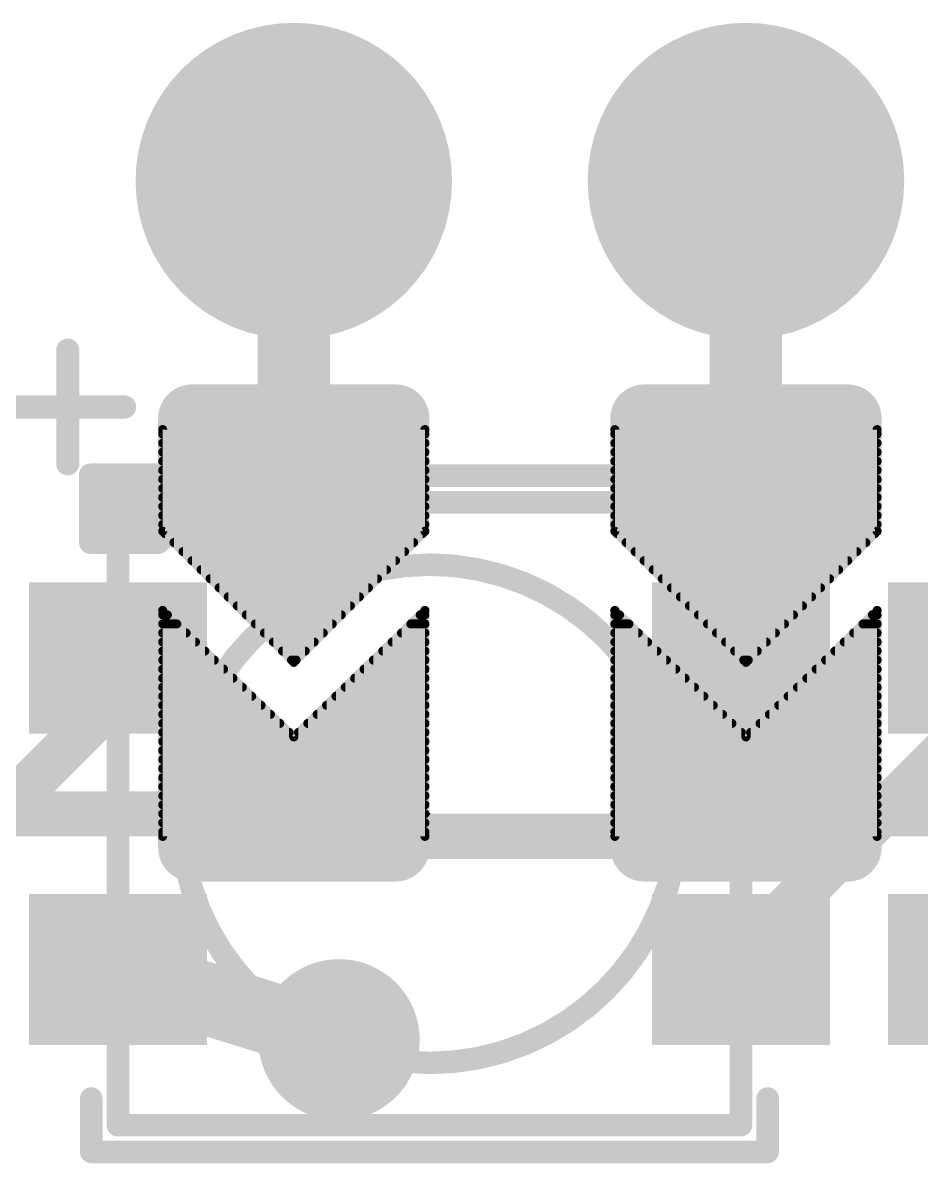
# Model space of a CAD drawing. Extents: x -9.8 to 63.1, y -5.4 to 29.5.
# Drawn here: x 25.15 to 30.19, y 16.07 to 22.48 of the extents above; entities that cross this region are included whole.
import ezdxf

# ---------------------------------------------------------------- set-up
doc = ezdxf.new("R2010")
doc.units = 0
for name, color, linetype in [('1', 12, 'CONTINUOUS'), ('16', 132, 'CONTINUOUS'), ('17', 110, 'CONTINUOUS'), ('18', 110, 'CONTINUOUS'), ('21', 40, 'CONTINUOUS'), ('23', 53, 'CONTINUOUS'), ('47', 253, 'CONTINUOUS'), ('51', 253, 'CONTINUOUS')]:
    doc.layers.add(name, color=color, linetype=linetype)

# ---------------------------------------------------------------- blocks, each defined once
blk = doc.blocks.new('RECT')
blk.add_solid([(-0.5, -0.5), (0.5, -0.5), (-0.5, 0.5), (0.5, 0.5)])
blk = doc.blocks.new('ROUNDP')
at = {"const_width": 0.5}
blk.add_lwpolyline([(0, -0.25, 1), (0, 0.25, 1), (0, -0.25)], format="xyb", dxfattribs=at)
blk = doc.blocks.new('RECT121920X243840R50')
at = {"const_width": 0.1905}
blk.add_lwpolyline([(0.2858, -0.5715), (0.2858, 0.5715, 0.4142), (0.1905, 0.6668), (-0.1905, 0.6668, 0.4142), (-0.2858, 0.5715), (-0.2858, -0.5715, 0.4142), (-0.1905, -0.6668), (0.1905, -0.6668, 0.4142)], format="xyb", close=True, dxfattribs=at)
blk.add_solid([(-0.2159, -0.5969), (0.2159, -0.5969), (-0.2159, 0.5969), (0.2159, 0.5969)])
blk = doc.blocks.new('ROUNDV')
at = {"const_width": 0.5}
blk.add_lwpolyline([(0, -0.25, 1), (0, 0.25, 1), (0, -0.25)], format="xyb", dxfattribs=at)

msp = doc.modelspace()

# ---------------------------------------------------------------- linework, layer by layer
at = {"layer": '1'}
for points, const_width in [([(25.682, 18.697), (25.682, 18.909)], 0.254), ([(24.356, 17.371), (25.682, 18.697)], 0.254), ([(29.182, 17.244), (30.508, 18.57)], 0.254), ([(29.182, 17.159), (29.182, 17.244)], 0.254), ([(25.682, 17.159), (25.696, 17.145)], 0.4064), ([(25.696, 17.145), (26.924, 16.764)], 0.4064)]:
    msp.add_lwpolyline(points, dxfattribs=dict(at, const_width=const_width))
for points, const_width in [([(25.7455, 18.909, 1), (25.6185, 18.909)], 0.127), ([(25.7269, 18.6521, 1), (25.6371, 18.7419)], 0.127), ([(25.6185, 18.697, 1), (25.7455, 18.697)], 0.127), ([(29.2455, 17.244, 1), (29.1185, 17.244)], 0.127), ([(25.7538, 17.2308, 1), (25.6102, 17.0872)], 0.2032), ([(25.7261, 17.242, 1), (25.6659, 17.048)], 0.2032), ([(25.6242, 17.0732, 1), (25.7678, 17.2168)], 0.2032), ([(29.1371, 17.2889, 1), (29.2269, 17.1991)], 0.127), ([(29.1185, 17.159, 1), (29.2455, 17.159)], 0.127), ([(26.8939, 16.667, 1), (26.9541, 16.861)], 0.2032)]:
    msp.add_lwpolyline(points, format="xyb", dxfattribs=dict(at, const_width=const_width))
at = {"layer": '16'}
for points, const_width in [([(26.67, 21.59), (26.67, 20.066)], 0.4064), ([(29.21, 21.59), (29.21, 20.066)], 0.4064), ([(25.9334, 20.193), (25.9334, 19.6215)], 0.0508), ([(27.4066, 20.193), (25.9334, 20.193)], 0.0508), ([(25.9334, 20.1676), (27.4066, 20.1676)], 0.0508), ([(27.4066, 19.6215), (27.4066, 20.193)], 0.0508), ([(28.4734, 20.193), (28.4734, 19.6215)], 0.0508), ([(29.9466, 20.193), (28.4734, 20.193)], 0.0508), ([(28.4734, 20.1676), (29.9466, 20.1676)], 0.0508), ([(29.9466, 19.6215), (29.9466, 20.193)], 0.0508), ([(25.9334, 20.1168), (27.4066, 20.1168)], 0.0508), ([(28.4734, 20.1168), (29.9466, 20.1168)], 0.0508), ([(25.9334, 20.066), (27.4066, 20.066)], 0.0508), ([(28.4734, 20.066), (29.9466, 20.066)], 0.0508), ([(25.9334, 20.0152), (27.4066, 20.0152)], 0.0508), ([(28.4734, 20.0152), (29.9466, 20.0152)], 0.0508), ([(25.9334, 19.9644), (27.4066, 19.9644)], 0.0508), ([(25.9334, 19.9136), (27.4066, 19.9136)], 0.0508), ([(28.4734, 19.9644), (29.9466, 19.9644)], 0.0508), ([(28.4734, 19.9136), (29.9466, 19.9136)], 0.0508), ([(25.9334, 19.8628), (27.4066, 19.8628)], 0.0508), ([(28.4734, 19.8628), (29.9466, 19.8628)], 0.0508), ([(25.9334, 19.812), (27.4066, 19.812)], 0.0508), ([(28.4734, 19.812), (29.9466, 19.812)], 0.0508), ([(25.9334, 19.7612), (27.4066, 19.7612)], 0.0508), ([(28.4734, 19.7612), (29.9466, 19.7612)], 0.0508), ([(25.9334, 19.7104), (27.4066, 19.7104)], 0.0508), ([(25.9334, 19.6596), (27.4066, 19.6596)], 0.0508), ([(28.4734, 19.7104), (29.9466, 19.7104)], 0.0508), ([(28.4734, 19.6596), (29.9466, 19.6596)], 0.0508), ([(25.9334, 19.6215), (26.67, 18.8849)], 0.0508), ([(25.9461, 19.6088), (27.3939, 19.6088)], 0.0508), ([(26.67, 18.8849), (27.4066, 19.6215)], 0.0508), ([(28.4734, 19.6215), (29.21, 18.8849)], 0.0508), ([(28.4861, 19.6088), (29.9339, 19.6088)], 0.0508), ([(29.21, 18.8849), (29.9466, 19.6215)], 0.0508), ([(25.9969, 19.558), (27.3431, 19.558)], 0.0508), ([(28.5369, 19.558), (29.8831, 19.558)], 0.0508), ([(26.0477, 19.5072), (27.2923, 19.5072)], 0.0508), ([(28.5877, 19.5072), (29.8323, 19.5072)], 0.0508), ([(26.0985, 19.4564), (27.2415, 19.4564)], 0.0508), ([(26.1493, 19.4056), (27.1907, 19.4056)], 0.0508), ([(28.6385, 19.4564), (29.7815, 19.4564)], 0.0508), ([(28.6893, 19.4056), (29.7307, 19.4056)], 0.0508), ([(26.2001, 19.3548), (27.1399, 19.3548)], 0.0508), ([(28.7401, 19.3548), (29.6799, 19.3548)], 0.0508), ([(26.2509, 19.304), (27.0891, 19.304)], 0.0508), ([(28.7909, 19.304), (29.6291, 19.304)], 0.0508), ([(26.3017, 19.2532), (27.0383, 19.2532)], 0.0508), ([(26.3525, 19.2024), (26.9875, 19.2024)], 0.0508), ([(28.8417, 19.2532), (29.5783, 19.2532)], 0.0508), ([(28.8925, 19.2024), (29.5275, 19.2024)], 0.0508), ([(25.9334, 19.177), (26.67, 18.4658)], 0.0508), ([(25.9334, 17.907), (25.9334, 19.177)], 0.0508), ([(25.9334, 19.1516), (25.9597, 19.1516)], 0.0508), ([(26.4033, 19.1516), (26.9367, 19.1516)], 0.0508), ([(26.67, 18.4658), (27.4066, 19.177)], 0.0508), ([(27.3803, 19.1516), (27.4066, 19.1516)], 0.0508), ([(27.4066, 19.177), (27.4066, 17.907)], 0.0508), ([(28.4734, 19.177), (29.21, 18.4658)], 0.0508), ([(28.4734, 17.907), (28.4734, 19.177)], 0.0508), ([(28.4734, 19.1516), (28.4997, 19.1516)], 0.0508), ([(28.9433, 19.1516), (29.4767, 19.1516)], 0.0508), ([(29.21, 18.4658), (29.9466, 19.177)], 0.0508), ([(29.9203, 19.1516), (29.9466, 19.1516)], 0.0508), ([(29.9466, 19.177), (29.9466, 17.907)], 0.0508), ([(25.9334, 19.1008), (26.0123, 19.1008)], 0.0508), ([(26.4541, 19.1008), (26.8859, 19.1008)], 0.0508), ([(27.3277, 19.1008), (27.4066, 19.1008)], 0.0508), ([(28.4734, 19.1008), (28.5523, 19.1008)], 0.0508), ([(28.9941, 19.1008), (29.4259, 19.1008)], 0.0508), ([(29.8677, 19.1008), (29.9466, 19.1008)], 0.0508), ([(25.9334, 19.05), (26.0649, 19.05)], 0.0508), ([(26.5049, 19.05), (26.8351, 19.05)], 0.0508), ([(27.2751, 19.05), (27.4066, 19.05)], 0.0508), ([(28.4734, 19.05), (28.6049, 19.05)], 0.0508), ([(29.0449, 19.05), (29.3751, 19.05)], 0.0508), ([(29.8151, 19.05), (29.9466, 19.05)], 0.0508), ([(25.9334, 18.9992), (26.1176, 18.9992)], 0.0508), ([(25.9334, 18.9484), (26.1702, 18.9484)], 0.0508), ([(26.5557, 18.9992), (26.7843, 18.9992)], 0.0508), ([(26.6065, 18.9484), (26.7335, 18.9484)], 0.0508), ([(27.1698, 18.9484), (27.4066, 18.9484)], 0.0508), ([(27.2225, 18.9992), (27.4066, 18.9992)], 0.0508), ([(28.4734, 18.9992), (28.6576, 18.9992)], 0.0508), ([(28.4734, 18.9484), (28.7102, 18.9484)], 0.0508), ([(29.0957, 18.9992), (29.3243, 18.9992)], 0.0508), ([(29.1465, 18.9484), (29.2735, 18.9484)], 0.0508), ([(29.7098, 18.9484), (29.9466, 18.9484)], 0.0508), ([(29.7625, 18.9992), (29.9466, 18.9992)], 0.0508), ([(25.9334, 18.8976), (26.2228, 18.8976)], 0.0508), ([(26.6573, 18.8976), (26.6827, 18.8976)], 0.0508), ([(27.1172, 18.8976), (27.4066, 18.8976)], 0.0508), ([(28.4734, 18.8976), (28.7628, 18.8976)], 0.0508), ([(29.1973, 18.8976), (29.2227, 18.8976)], 0.0508), ([(29.6572, 18.8976), (29.9466, 18.8976)], 0.0508), ([(25.9334, 18.8468), (26.2754, 18.8468)], 0.0508), ([(27.0646, 18.8468), (27.4066, 18.8468)], 0.0508), ([(28.4734, 18.8468), (28.8154, 18.8468)], 0.0508), ([(29.6046, 18.8468), (29.9466, 18.8468)], 0.0508), ([(25.9334, 18.796), (26.328, 18.796)], 0.0508), ([(27.012, 18.796), (27.4066, 18.796)], 0.0508), ([(28.4734, 18.796), (28.868, 18.796)], 0.0508), ([(29.552, 18.796), (29.9466, 18.796)], 0.0508), ([(25.9334, 18.7452), (26.3806, 18.7452)], 0.0508), ([(25.9334, 18.6944), (26.4332, 18.6944)], 0.0508), ([(26.9068, 18.6944), (27.4066, 18.6944)], 0.0508), ([(26.9594, 18.7452), (27.4066, 18.7452)], 0.0508), ([(28.4734, 18.7452), (28.9206, 18.7452)], 0.0508), ([(28.4734, 18.6944), (28.9732, 18.6944)], 0.0508), ([(29.4468, 18.6944), (29.9466, 18.6944)], 0.0508), ([(29.4994, 18.7452), (29.9466, 18.7452)], 0.0508), ([(25.9334, 18.6436), (26.4859, 18.6436)], 0.0508), ([(26.8542, 18.6436), (27.4066, 18.6436)], 0.0508), ([(28.4734, 18.6436), (29.0259, 18.6436)], 0.0508), ([(29.3941, 18.6436), (29.9466, 18.6436)], 0.0508), ([(25.9334, 18.5928), (26.5385, 18.5928)], 0.0508), ([(26.8015, 18.5928), (27.4066, 18.5928)], 0.0508), ([(28.4734, 18.5928), (29.0785, 18.5928)], 0.0508), ([(29.3415, 18.5928), (29.9466, 18.5928)], 0.0508), ([(25.9334, 18.542), (26.5911, 18.542)], 0.0508), ([(26.7489, 18.542), (27.4066, 18.542)], 0.0508), ([(28.4734, 18.542), (29.1311, 18.542)], 0.0508), ([(29.2889, 18.542), (29.9466, 18.542)], 0.0508), ([(25.9334, 18.4912), (26.6437, 18.4912)], 0.0508), ([(25.9334, 18.4404), (27.4066, 18.4404)], 0.0508), ([(26.6963, 18.4912), (27.4066, 18.4912)], 0.0508), ([(28.4734, 18.4912), (29.1837, 18.4912)], 0.0508), ([(28.4734, 18.4404), (29.9466, 18.4404)], 0.0508), ([(29.2363, 18.4912), (29.9466, 18.4912)], 0.0508), ([(25.9334, 18.3896), (27.4066, 18.3896)], 0.0508), ([(28.4734, 18.3896), (29.9466, 18.3896)], 0.0508), ([(25.9334, 18.3388), (27.4066, 18.3388)], 0.0508), ([(28.4734, 18.3388), (29.9466, 18.3388)], 0.0508), ([(25.9334, 18.288), (27.4066, 18.288)], 0.0508), ([(28.4734, 18.288), (29.9466, 18.288)], 0.0508), ([(25.9334, 18.2372), (27.4066, 18.2372)], 0.0508), ([(25.9334, 18.1864), (27.4066, 18.1864)], 0.0508), ([(28.4734, 18.2372), (29.9466, 18.2372)], 0.0508), ([(28.4734, 18.1864), (29.9466, 18.1864)], 0.0508), ([(26.67, 18.034), (24.13, 18.034)], 0.254), ([(25.9334, 18.1356), (27.4066, 18.1356)], 0.0508), ([(26.162, 17.907), (26.289, 18.034)], 0.254), ([(26.289, 18.034), (26.67, 18.034)], 0.254), ([(28.4734, 18.1356), (29.9466, 18.1356)], 0.0508), ([(29.21, 18.034), (29.083, 17.907)], 0.254), ([(31.75, 18.034), (29.21, 18.034)], 0.254), ([(25.9334, 18.0848), (27.4066, 18.0848)], 0.0508), ([(28.4734, 18.0848), (29.9466, 18.0848)], 0.0508), ([(25.9334, 18.034), (27.4066, 18.034)], 0.0508), ([(25.9334, 17.9832), (27.4066, 17.9832)], 0.0508), ([(29.083, 17.907), (26.162, 17.907)], 0.254), ([(28.4734, 18.034), (29.9466, 18.034)], 0.0508), ([(28.4734, 17.9832), (29.9466, 17.9832)], 0.0508), ([(25.9334, 17.9324), (27.4066, 17.9324)], 0.0508), ([(28.4734, 17.9324), (29.9466, 17.9324)], 0.0508), ([(27.4066, 17.907), (25.9334, 17.907)], 0.0508), ([(29.9466, 17.907), (28.4734, 17.907)], 0.0508), ([(26.924, 16.764), (26.797, 16.891)], 0.4064), ([(26.797, 16.891), (26.924, 16.891)], 0.4064)]:
    msp.add_lwpolyline(points, dxfattribs=dict(at, const_width=const_width))
for points, const_width in [([(26.7716, 21.59, 1), (26.5684, 21.59)], 0.2032), ([(29.3116, 21.59, 1), (29.1084, 21.59)], 0.2032), ([(25.9461, 20.193, 1), (25.9207, 20.193)], 0.0254), ([(25.9334, 20.2057, 1), (25.9334, 20.1803)], 0.0254), ([(25.9334, 20.1803, 1), (25.9334, 20.1549)], 0.0254), ([(27.4193, 20.193, 1), (27.3939, 20.193)], 0.0254), ([(27.4066, 20.1803, 1), (27.4066, 20.2057)], 0.0254), ([(27.4066, 20.1549, 1), (27.4066, 20.1803)], 0.0254), ([(28.4861, 20.193, 1), (28.4607, 20.193)], 0.0254), ([(28.4734, 20.2057, 1), (28.4734, 20.1803)], 0.0254), ([(28.4734, 20.1803, 1), (28.4734, 20.1549)], 0.0254), ([(29.9593, 20.193, 1), (29.9339, 20.193)], 0.0254), ([(29.9466, 20.1803, 1), (29.9466, 20.2057)], 0.0254), ([(29.9466, 20.1549, 1), (29.9466, 20.1803)], 0.0254), ([(25.9334, 20.1295, 1), (25.9334, 20.1041)], 0.0254), ([(26.5684, 20.066, 1), (26.7716, 20.066)], 0.2032), ([(27.4066, 20.1041, 1), (27.4066, 20.1295)], 0.0254), ([(28.4734, 20.1295, 1), (28.4734, 20.1041)], 0.0254), ([(29.1084, 20.066, 1), (29.3116, 20.066)], 0.2032), ([(29.9466, 20.1041, 1), (29.9466, 20.1295)], 0.0254), ([(25.9334, 20.0787, 1), (25.9334, 20.0533)], 0.0254), ([(27.4066, 20.0533, 1), (27.4066, 20.0787)], 0.0254), ([(28.4734, 20.0787, 1), (28.4734, 20.0533)], 0.0254), ([(29.9466, 20.0533, 1), (29.9466, 20.0787)], 0.0254), ([(25.9334, 20.0279, 1), (25.9334, 20.0025)], 0.0254), ([(27.4066, 20.0025, 1), (27.4066, 20.0279)], 0.0254), ([(28.4734, 20.0279, 1), (28.4734, 20.0025)], 0.0254), ([(29.9466, 20.0025, 1), (29.9466, 20.0279)], 0.0254), ([(25.9334, 19.9771, 1), (25.9334, 19.9517)], 0.0254), ([(25.9334, 19.9263, 1), (25.9334, 19.9009)], 0.0254), ([(27.4066, 19.9517, 1), (27.4066, 19.9771)], 0.0254), ([(27.4066, 19.9009, 1), (27.4066, 19.9263)], 0.0254), ([(28.4734, 19.9771, 1), (28.4734, 19.9517)], 0.0254), ([(28.4734, 19.9263, 1), (28.4734, 19.9009)], 0.0254), ([(29.9466, 19.9517, 1), (29.9466, 19.9771)], 0.0254), ([(29.9466, 19.9009, 1), (29.9466, 19.9263)], 0.0254), ([(25.9334, 19.8755, 1), (25.9334, 19.8501)], 0.0254), ([(27.4066, 19.8501, 1), (27.4066, 19.8755)], 0.0254), ([(28.4734, 19.8755, 1), (28.4734, 19.8501)], 0.0254), ([(29.9466, 19.8501, 1), (29.9466, 19.8755)], 0.0254), ([(25.9334, 19.8247, 1), (25.9334, 19.7993)], 0.0254), ([(27.4066, 19.7993, 1), (27.4066, 19.8247)], 0.0254), ([(28.4734, 19.8247, 1), (28.4734, 19.7993)], 0.0254), ([(29.9466, 19.7993, 1), (29.9466, 19.8247)], 0.0254), ([(25.9334, 19.7739, 1), (25.9334, 19.7485)], 0.0254), ([(27.4066, 19.7485, 1), (27.4066, 19.7739)], 0.0254), ([(28.4734, 19.7739, 1), (28.4734, 19.7485)], 0.0254), ([(29.9466, 19.7485, 1), (29.9466, 19.7739)], 0.0254), ([(25.9334, 19.7231, 1), (25.9334, 19.6977)], 0.0254), ([(25.9334, 19.6723, 1), (25.9334, 19.6469)], 0.0254), ([(27.4066, 19.6977, 1), (27.4066, 19.7231)], 0.0254), ([(27.4066, 19.6469, 1), (27.4066, 19.6723)], 0.0254), ([(28.4734, 19.7231, 1), (28.4734, 19.6977)], 0.0254), ([(28.4734, 19.6723, 1), (28.4734, 19.6469)], 0.0254), ([(29.9466, 19.6977, 1), (29.9466, 19.7231)], 0.0254), ([(29.9466, 19.6469, 1), (29.9466, 19.6723)], 0.0254), ([(25.9424, 19.6305, 1), (25.9244, 19.6125)], 0.0254), ([(25.9207, 19.6215, 1), (25.9461, 19.6215)], 0.0254), ([(25.9461, 19.6215, 1), (25.9461, 19.5961)], 0.0254), ([(27.3939, 19.6215, 1), (27.4193, 19.6215)], 0.0254), ([(27.3939, 19.5961, 1), (27.3939, 19.6215)], 0.0254), ([(27.4156, 19.6125, 1), (27.3976, 19.6305)], 0.0254), ([(28.4824, 19.6305, 1), (28.4644, 19.6125)], 0.0254), ([(28.4607, 19.6215, 1), (28.4861, 19.6215)], 0.0254), ([(28.4861, 19.6215, 1), (28.4861, 19.5961)], 0.0254), ([(29.9339, 19.6215, 1), (29.9593, 19.6215)], 0.0254), ([(29.9339, 19.5961, 1), (29.9339, 19.6215)], 0.0254), ([(29.9556, 19.6125, 1), (29.9376, 19.6305)], 0.0254), ([(25.9969, 19.5707, 1), (25.9969, 19.5453)], 0.0254), ([(27.3431, 19.5453, 1), (27.3431, 19.5707)], 0.0254), ([(28.5369, 19.5707, 1), (28.5369, 19.5453)], 0.0254), ([(29.8831, 19.5453, 1), (29.8831, 19.5707)], 0.0254), ([(26.0477, 19.5199, 1), (26.0477, 19.4945)], 0.0254), ([(27.2923, 19.4945, 1), (27.2923, 19.5199)], 0.0254), ([(28.5877, 19.5199, 1), (28.5877, 19.4945)], 0.0254), ([(29.8323, 19.4945, 1), (29.8323, 19.5199)], 0.0254), ([(26.0985, 19.4691, 1), (26.0985, 19.4437)], 0.0254), ([(26.1493, 19.4183, 1), (26.1493, 19.3929)], 0.0254), ([(27.1907, 19.3929, 1), (27.1907, 19.4183)], 0.0254), ([(27.2415, 19.4437, 1), (27.2415, 19.4691)], 0.0254), ([(28.6385, 19.4691, 1), (28.6385, 19.4437)], 0.0254), ([(28.6893, 19.4183, 1), (28.6893, 19.3929)], 0.0254), ([(29.7307, 19.3929, 1), (29.7307, 19.4183)], 0.0254), ([(29.7815, 19.4437, 1), (29.7815, 19.4691)], 0.0254), ([(26.2001, 19.3675, 1), (26.2001, 19.3421)], 0.0254), ([(27.1399, 19.3421, 1), (27.1399, 19.3675)], 0.0254), ([(28.7401, 19.3675, 1), (28.7401, 19.3421)], 0.0254), ([(29.6799, 19.3421, 1), (29.6799, 19.3675)], 0.0254), ([(26.2509, 19.3167, 1), (26.2509, 19.2913)], 0.0254), ([(27.0891, 19.2913, 1), (27.0891, 19.3167)], 0.0254), ([(28.7909, 19.3167, 1), (28.7909, 19.2913)], 0.0254), ([(29.6291, 19.2913, 1), (29.6291, 19.3167)], 0.0254), ([(26.3017, 19.2659, 1), (26.3017, 19.2405)], 0.0254), ([(26.3525, 19.2151, 1), (26.3525, 19.1897)], 0.0254), ([(26.9875, 19.1897, 1), (26.9875, 19.2151)], 0.0254), ([(27.0383, 19.2405, 1), (27.0383, 19.2659)], 0.0254), ([(28.8417, 19.2659, 1), (28.8417, 19.2405)], 0.0254), ([(28.8925, 19.2151, 1), (28.8925, 19.1897)], 0.0254), ([(29.5275, 19.1897, 1), (29.5275, 19.2151)], 0.0254), ([(29.5783, 19.2405, 1), (29.5783, 19.2659)], 0.0254), ([(25.9422, 19.1861, 1), (25.9246, 19.1679)], 0.0254), ([(25.9461, 19.177, 1), (25.9207, 19.177)], 0.0254), ([(25.9334, 19.1643, 1), (25.9334, 19.1389)], 0.0254), ([(25.9597, 19.1389, 1), (25.9597, 19.1643)], 0.0254), ([(26.4033, 19.1643, 1), (26.4033, 19.1389)], 0.0254), ([(26.9367, 19.1389, 1), (26.9367, 19.1643)], 0.0254), ([(27.3803, 19.1643, 1), (27.3803, 19.1389)], 0.0254), ([(27.4193, 19.177, 1), (27.3939, 19.177)], 0.0254), ([(27.4154, 19.1679, 1), (27.3978, 19.1861)], 0.0254), ([(27.4066, 19.1389, 1), (27.4066, 19.1643)], 0.0254), ([(28.4822, 19.1861, 1), (28.4646, 19.1679)], 0.0254), ([(28.4861, 19.177, 1), (28.4607, 19.177)], 0.0254), ([(28.4734, 19.1643, 1), (28.4734, 19.1389)], 0.0254), ([(28.4997, 19.1389, 1), (28.4997, 19.1643)], 0.0254), ([(28.9433, 19.1643, 1), (28.9433, 19.1389)], 0.0254), ([(29.4767, 19.1389, 1), (29.4767, 19.1643)], 0.0254), ([(29.9203, 19.1643, 1), (29.9203, 19.1389)], 0.0254), ([(29.9593, 19.177, 1), (29.9339, 19.177)], 0.0254), ([(29.9554, 19.1679, 1), (29.9378, 19.1861)], 0.0254), ([(29.9466, 19.1389, 1), (29.9466, 19.1643)], 0.0254), ([(25.9334, 19.1135, 1), (25.9334, 19.0881)], 0.0254), ([(26.0123, 19.0881, 1), (26.0123, 19.1135)], 0.0254), ([(26.4541, 19.1135, 1), (26.4541, 19.0881)], 0.0254), ([(26.8859, 19.0881, 1), (26.8859, 19.1135)], 0.0254), ([(27.3277, 19.1135, 1), (27.3277, 19.0881)], 0.0254), ([(27.4066, 19.0881, 1), (27.4066, 19.1135)], 0.0254), ([(28.4734, 19.1135, 1), (28.4734, 19.0881)], 0.0254), ([(28.5523, 19.0881, 1), (28.5523, 19.1135)], 0.0254), ([(28.9941, 19.1135, 1), (28.9941, 19.0881)], 0.0254), ([(29.4259, 19.0881, 1), (29.4259, 19.1135)], 0.0254), ([(29.8677, 19.1135, 1), (29.8677, 19.0881)], 0.0254), ([(29.9466, 19.0881, 1), (29.9466, 19.1135)], 0.0254), ([(25.9334, 19.0627, 1), (25.9334, 19.0373)], 0.0254), ([(26.0649, 19.0373, 1), (26.0649, 19.0627)], 0.0254), ([(26.5049, 19.0627, 1), (26.5049, 19.0373)], 0.0254), ([(26.8351, 19.0373, 1), (26.8351, 19.0627)], 0.0254), ([(27.2751, 19.0627, 1), (27.2751, 19.0373)], 0.0254), ([(27.4066, 19.0373, 1), (27.4066, 19.0627)], 0.0254), ([(28.4734, 19.0627, 1), (28.4734, 19.0373)], 0.0254), ([(28.6049, 19.0373, 1), (28.6049, 19.0627)], 0.0254), ([(29.0449, 19.0627, 1), (29.0449, 19.0373)], 0.0254), ([(29.3751, 19.0373, 1), (29.3751, 19.0627)], 0.0254), ([(29.8151, 19.0627, 1), (29.8151, 19.0373)], 0.0254), ([(29.9466, 19.0373, 1), (29.9466, 19.0627)], 0.0254), ([(25.9334, 19.0119, 1), (25.9334, 18.9865)], 0.0254), ([(25.9334, 18.9611, 1), (25.9334, 18.9357)], 0.0254), ([(26.1176, 18.9865, 1), (26.1176, 19.0119)], 0.0254), ([(26.1702, 18.9357, 1), (26.1702, 18.9611)], 0.0254), ([(26.5557, 19.0119, 1), (26.5557, 18.9865)], 0.0254), ([(26.6065, 18.9611, 1), (26.6065, 18.9357)], 0.0254), ([(26.7335, 18.9357, 1), (26.7335, 18.9611)], 0.0254), ([(26.7843, 18.9865, 1), (26.7843, 19.0119)], 0.0254), ([(27.1698, 18.9611, 1), (27.1698, 18.9357)], 0.0254), ([(27.2225, 19.0119, 1), (27.2225, 18.9865)], 0.0254), ([(27.4066, 18.9865, 1), (27.4066, 19.0119)], 0.0254), ([(27.4066, 18.9357, 1), (27.4066, 18.9611)], 0.0254), ([(28.4734, 19.0119, 1), (28.4734, 18.9865)], 0.0254), ([(28.4734, 18.9611, 1), (28.4734, 18.9357)], 0.0254), ([(28.6576, 18.9865, 1), (28.6576, 19.0119)], 0.0254), ([(28.7102, 18.9357, 1), (28.7102, 18.9611)], 0.0254), ([(29.0957, 19.0119, 1), (29.0957, 18.9865)], 0.0254), ([(29.1465, 18.9611, 1), (29.1465, 18.9357)], 0.0254), ([(29.2735, 18.9357, 1), (29.2735, 18.9611)], 0.0254), ([(29.3243, 18.9865, 1), (29.3243, 19.0119)], 0.0254), ([(29.7098, 18.9611, 1), (29.7098, 18.9357)], 0.0254), ([(29.7625, 19.0119, 1), (29.7625, 18.9865)], 0.0254), ([(29.9466, 18.9865, 1), (29.9466, 19.0119)], 0.0254), ([(29.9466, 18.9357, 1), (29.9466, 18.9611)], 0.0254), ([(25.9334, 18.9103, 1), (25.9334, 18.8849)], 0.0254), ([(26.2228, 18.8849, 1), (26.2228, 18.9103)], 0.0254), ([(26.6573, 18.9103, 1), (26.6573, 18.8849)], 0.0254), ([(26.661, 18.8939, 1), (26.679, 18.8759)], 0.0254), ([(26.661, 18.8759, 1), (26.679, 18.8939)], 0.0254), ([(26.6827, 18.8849, 1), (26.6827, 18.9103)], 0.0254), ([(27.1172, 18.9103, 1), (27.1172, 18.8849)], 0.0254), ([(27.4066, 18.8849, 1), (27.4066, 18.9103)], 0.0254), ([(28.4734, 18.9103, 1), (28.4734, 18.8849)], 0.0254), ([(28.7628, 18.8849, 1), (28.7628, 18.9103)], 0.0254), ([(29.1973, 18.9103, 1), (29.1973, 18.8849)], 0.0254), ([(29.201, 18.8939, 1), (29.219, 18.8759)], 0.0254), ([(29.201, 18.8759, 1), (29.219, 18.8939)], 0.0254), ([(29.2227, 18.8849, 1), (29.2227, 18.9103)], 0.0254), ([(29.6572, 18.9103, 1), (29.6572, 18.8849)], 0.0254), ([(29.9466, 18.8849, 1), (29.9466, 18.9103)], 0.0254), ([(25.9334, 18.8595, 1), (25.9334, 18.8341)], 0.0254), ([(26.2754, 18.8341, 1), (26.2754, 18.8595)], 0.0254), ([(27.0646, 18.8595, 1), (27.0646, 18.8341)], 0.0254), ([(27.4066, 18.8341, 1), (27.4066, 18.8595)], 0.0254), ([(28.4734, 18.8595, 1), (28.4734, 18.8341)], 0.0254), ([(28.8154, 18.8341, 1), (28.8154, 18.8595)], 0.0254), ([(29.6046, 18.8595, 1), (29.6046, 18.8341)], 0.0254), ([(29.9466, 18.8341, 1), (29.9466, 18.8595)], 0.0254), ([(25.9334, 18.8087, 1), (25.9334, 18.7833)], 0.0254), ([(26.328, 18.7833, 1), (26.328, 18.8087)], 0.0254), ([(27.012, 18.8087, 1), (27.012, 18.7833)], 0.0254), ([(27.4066, 18.7833, 1), (27.4066, 18.8087)], 0.0254), ([(28.4734, 18.8087, 1), (28.4734, 18.7833)], 0.0254), ([(28.868, 18.7833, 1), (28.868, 18.8087)], 0.0254), ([(29.552, 18.8087, 1), (29.552, 18.7833)], 0.0254), ([(29.9466, 18.7833, 1), (29.9466, 18.8087)], 0.0254), ([(25.9334, 18.7579, 1), (25.9334, 18.7325)], 0.0254), ([(25.9334, 18.7071, 1), (25.9334, 18.6817)], 0.0254), ([(26.3806, 18.7325, 1), (26.3806, 18.7579)], 0.0254), ([(26.4332, 18.6817, 1), (26.4332, 18.7071)], 0.0254), ([(26.9068, 18.7071, 1), (26.9068, 18.6817)], 0.0254), ([(26.9594, 18.7579, 1), (26.9594, 18.7325)], 0.0254), ([(27.4066, 18.7325, 1), (27.4066, 18.7579)], 0.0254), ([(27.4066, 18.6817, 1), (27.4066, 18.7071)], 0.0254), ([(28.4734, 18.7579, 1), (28.4734, 18.7325)], 0.0254), ([(28.4734, 18.7071, 1), (28.4734, 18.6817)], 0.0254), ([(28.9206, 18.7325, 1), (28.9206, 18.7579)], 0.0254), ([(28.9732, 18.6817, 1), (28.9732, 18.7071)], 0.0254), ([(29.4468, 18.7071, 1), (29.4468, 18.6817)], 0.0254), ([(29.4994, 18.7579, 1), (29.4994, 18.7325)], 0.0254), ([(29.9466, 18.7325, 1), (29.9466, 18.7579)], 0.0254), ([(29.9466, 18.6817, 1), (29.9466, 18.7071)], 0.0254), ([(25.9334, 18.6563, 1), (25.9334, 18.6309)], 0.0254), ([(26.4859, 18.6309, 1), (26.4859, 18.6563)], 0.0254), ([(26.8542, 18.6563, 1), (26.8542, 18.6309)], 0.0254), ([(27.4066, 18.6309, 1), (27.4066, 18.6563)], 0.0254), ([(28.4734, 18.6563, 1), (28.4734, 18.6309)], 0.0254), ([(29.0259, 18.6309, 1), (29.0259, 18.6563)], 0.0254), ([(29.3941, 18.6563, 1), (29.3941, 18.6309)], 0.0254), ([(29.9466, 18.6309, 1), (29.9466, 18.6563)], 0.0254), ([(25.9334, 18.6055, 1), (25.9334, 18.5801)], 0.0254), ([(26.5385, 18.5801, 1), (26.5385, 18.6055)], 0.0254), ([(26.8015, 18.6055, 1), (26.8015, 18.5801)], 0.0254), ([(27.4066, 18.5801, 1), (27.4066, 18.6055)], 0.0254), ([(28.4734, 18.6055, 1), (28.4734, 18.5801)], 0.0254), ([(29.0785, 18.5801, 1), (29.0785, 18.6055)], 0.0254), ([(29.3415, 18.6055, 1), (29.3415, 18.5801)], 0.0254), ([(29.9466, 18.5801, 1), (29.9466, 18.6055)], 0.0254), ([(25.9334, 18.5547, 1), (25.9334, 18.5293)], 0.0254), ([(26.5911, 18.5293, 1), (26.5911, 18.5547)], 0.0254), ([(26.7489, 18.5547, 1), (26.7489, 18.5293)], 0.0254), ([(27.4066, 18.5293, 1), (27.4066, 18.5547)], 0.0254), ([(28.4734, 18.5547, 1), (28.4734, 18.5293)], 0.0254), ([(29.1311, 18.5293, 1), (29.1311, 18.5547)], 0.0254), ([(29.2889, 18.5547, 1), (29.2889, 18.5293)], 0.0254), ([(29.9466, 18.5293, 1), (29.9466, 18.5547)], 0.0254), ([(25.9334, 18.5039, 1), (25.9334, 18.4785)], 0.0254), ([(25.9334, 18.4531, 1), (25.9334, 18.4277)], 0.0254), ([(26.6437, 18.4785, 1), (26.6437, 18.5039)], 0.0254), ([(26.6612, 18.4749, 1), (26.6788, 18.4567)], 0.0254), ([(26.6612, 18.4567, 1), (26.6788, 18.4749)], 0.0254), ([(26.6963, 18.5039, 1), (26.6963, 18.4785)], 0.0254), ([(27.4066, 18.4785, 1), (27.4066, 18.5039)], 0.0254), ([(27.4066, 18.4277, 1), (27.4066, 18.4531)], 0.0254), ([(28.4734, 18.5039, 1), (28.4734, 18.4785)], 0.0254), ([(28.4734, 18.4531, 1), (28.4734, 18.4277)], 0.0254), ([(29.1837, 18.4785, 1), (29.1837, 18.5039)], 0.0254), ([(29.2012, 18.4749, 1), (29.2188, 18.4567)], 0.0254), ([(29.2012, 18.4567, 1), (29.2188, 18.4749)], 0.0254), ([(29.2363, 18.5039, 1), (29.2363, 18.4785)], 0.0254), ([(29.9466, 18.4785, 1), (29.9466, 18.5039)], 0.0254), ([(29.9466, 18.4277, 1), (29.9466, 18.4531)], 0.0254), ([(25.9334, 18.4023, 1), (25.9334, 18.3769)], 0.0254), ([(27.4066, 18.3769, 1), (27.4066, 18.4023)], 0.0254), ([(28.4734, 18.4023, 1), (28.4734, 18.3769)], 0.0254), ([(29.9466, 18.3769, 1), (29.9466, 18.4023)], 0.0254), ([(25.9334, 18.3515, 1), (25.9334, 18.3261)], 0.0254), ([(27.4066, 18.3261, 1), (27.4066, 18.3515)], 0.0254), ([(28.4734, 18.3515, 1), (28.4734, 18.3261)], 0.0254), ([(29.9466, 18.3261, 1), (29.9466, 18.3515)], 0.0254), ([(25.9334, 18.3007, 1), (25.9334, 18.2753)], 0.0254), ([(27.4066, 18.2753, 1), (27.4066, 18.3007)], 0.0254), ([(28.4734, 18.3007, 1), (28.4734, 18.2753)], 0.0254), ([(29.9466, 18.2753, 1), (29.9466, 18.3007)], 0.0254), ([(25.9334, 18.2499, 1), (25.9334, 18.2245)], 0.0254), ([(25.9334, 18.1991, 1), (25.9334, 18.1737)], 0.0254), ([(27.4066, 18.2245, 1), (27.4066, 18.2499)], 0.0254), ([(27.4066, 18.1737, 1), (27.4066, 18.1991)], 0.0254), ([(28.4734, 18.2499, 1), (28.4734, 18.2245)], 0.0254), ([(28.4734, 18.1991, 1), (28.4734, 18.1737)], 0.0254), ([(29.9466, 18.2245, 1), (29.9466, 18.2499)], 0.0254), ([(29.9466, 18.1737, 1), (29.9466, 18.1991)], 0.0254), ([(25.9334, 18.1483, 1), (25.9334, 18.1229)], 0.0254), ([(26.289, 18.0975, 1), (26.289, 17.9705)], 0.127), ([(26.3339, 17.9891, 1), (26.2441, 18.0789)], 0.127), ([(26.67, 17.9705, 1), (26.67, 18.0975)], 0.127), ([(26.67, 17.9705, 1), (26.67, 18.0975)], 0.127), ([(27.4066, 18.1229, 1), (27.4066, 18.1483)], 0.0254), ([(28.4734, 18.1483, 1), (28.4734, 18.1229)], 0.0254), ([(29.21, 18.0975, 1), (29.21, 17.9705)], 0.127), ([(29.2549, 17.9891, 1), (29.1651, 18.0789)], 0.127), ([(29.9466, 18.1229, 1), (29.9466, 18.1483)], 0.0254), ([(25.9334, 18.0975, 1), (25.9334, 18.0721)], 0.0254), ([(27.4066, 18.0721, 1), (27.4066, 18.0975)], 0.0254), ([(28.4734, 18.0975, 1), (28.4734, 18.0721)], 0.0254), ([(29.9466, 18.0721, 1), (29.9466, 18.0975)], 0.0254), ([(25.9334, 18.0467, 1), (25.9334, 18.0213)], 0.0254), ([(25.9334, 17.9959, 1), (25.9334, 17.9705)], 0.0254), ([(26.162, 17.9705, 1), (26.162, 17.8435)], 0.127), ([(26.1171, 17.9519, 1), (26.2069, 17.8621)], 0.127), ([(27.4066, 18.0213, 1), (27.4066, 18.0467)], 0.0254), ([(27.4066, 17.9705, 1), (27.4066, 17.9959)], 0.0254), ([(28.4734, 18.0467, 1), (28.4734, 18.0213)], 0.0254), ([(28.4734, 17.9959, 1), (28.4734, 17.9705)], 0.0254), ([(29.0381, 17.9519, 1), (29.1279, 17.8621)], 0.127), ([(29.083, 17.8435, 1), (29.083, 17.9705)], 0.127), ([(29.9466, 18.0213, 1), (29.9466, 18.0467)], 0.0254), ([(29.9466, 17.9705, 1), (29.9466, 17.9959)], 0.0254), ([(25.9334, 17.9451, 1), (25.9334, 17.9197)], 0.0254), ([(27.4066, 17.9197, 1), (27.4066, 17.9451)], 0.0254), ([(28.4734, 17.9451, 1), (28.4734, 17.9197)], 0.0254), ([(29.9466, 17.9197, 1), (29.9466, 17.9451)], 0.0254), ([(25.9334, 17.9197, 1), (25.9334, 17.8943)], 0.0254), ([(25.9207, 17.907, 1), (25.9461, 17.907)], 0.0254), ([(27.3939, 17.907, 1), (27.4193, 17.907)], 0.0254), ([(27.4066, 17.8943, 1), (27.4066, 17.9197)], 0.0254), ([(28.4734, 17.9197, 1), (28.4734, 17.8943)], 0.0254), ([(28.4607, 17.907, 1), (28.4861, 17.907)], 0.0254), ([(29.9339, 17.907, 1), (29.9593, 17.907)], 0.0254), ([(29.9466, 17.8943, 1), (29.9466, 17.9197)], 0.0254), ([(26.797, 16.9926, 1), (26.797, 16.7894)], 0.2032), ([(26.8688, 16.9628, 1), (26.7252, 16.8192)], 0.2032), ([(26.924, 16.7894, 1), (26.924, 16.9926)], 0.2032), ([(26.8522, 16.6922, 1), (26.9958, 16.8358)], 0.2032)]:
    msp.add_lwpolyline(points, format="xyb", dxfattribs=dict(at, const_width=const_width))
at = {"layer": '21', "const_width": 0.127}
for points in [[(25.527, 19.939), (25.527, 19.558)], [(26.289, 19.939), (25.527, 19.939)], [(25.532, 19.634), (25.532, 19.934)], [(25.532, 19.934), (29.332, 19.934)], [(25.908, 19.558), (26.289, 19.939)], [(29.332, 19.934), (29.332, 19.634)], [(25.527, 19.812), (26.162, 19.812)], [(25.527, 19.685), (26.035, 19.685)], [(25.527, 19.558), (25.908, 19.558)], [(25.527, 19.558), (25.908, 19.558)], [(25.532, 16.434), (25.532, 16.134)], [(29.332, 16.134), (29.332, 16.434)], [(25.532, 16.134), (29.332, 16.134)]]:
    msp.add_lwpolyline(points, dxfattribs=at)
at = {"layer": '21', "const_width": 0.0635}
for points in [[(25.5587, 19.939, 1), (25.4953, 19.939)], [(25.527, 19.9707, 1), (25.527, 19.9073)], [(25.5637, 19.934, 1), (25.5003, 19.934)], [(25.532, 19.9657, 1), (25.532, 19.9023)], [(26.3115, 19.9165, 1), (26.2665, 19.9615)], [(26.289, 19.9073, 1), (26.289, 19.9707)], [(29.3637, 19.934, 1), (29.3003, 19.934)], [(29.332, 19.9023, 1), (29.332, 19.9657)], [(25.527, 19.8438, 1), (25.527, 19.7803)], [(26.162, 19.7803, 1), (26.162, 19.8438)], [(25.527, 19.7168, 1), (25.527, 19.6533)], [(26.035, 19.6533, 1), (26.035, 19.7168)], [(25.527, 19.5897, 1), (25.527, 19.5263)], [(25.527, 19.5897, 1), (25.527, 19.5263)], [(25.5003, 19.634, 1), (25.5637, 19.634)], [(25.8855, 19.5805, 1), (25.9305, 19.5355)], [(25.908, 19.5263, 1), (25.908, 19.5897)], [(25.908, 19.5263, 1), (25.908, 19.5897)], [(29.3003, 19.634, 1), (29.3637, 19.634)], [(25.4953, 19.558, 1), (25.5587, 19.558)], [(25.5637, 16.434, 1), (25.5003, 16.434)], [(29.3637, 16.434, 1), (29.3003, 16.434)], [(25.532, 16.1657, 1), (25.532, 16.1023)], [(25.5003, 16.134, 1), (25.5637, 16.134)], [(29.3003, 16.134, 1), (29.3637, 16.134)], [(29.332, 16.1023, 1), (29.332, 16.1657)]]:
    msp.add_lwpolyline(points, format="xyb", dxfattribs=at)
at = {"layer": '23'}
msp.add_point((27.432, 18.034), dxfattribs=at)
at = {"layer": '47', "const_width": 0.13}
for points in [[(25.4, 20.0008), (25.4, 20.6392)], [(25.0808, 20.32), (25.7192, 20.32)]]:
    msp.add_lwpolyline(points, dxfattribs=at)
at = {"layer": '47', "const_width": 0.065}
for points in [[(25.4325, 20.6392, 1), (25.3675, 20.6392)], [(25.7192, 20.2875, 1), (25.7192, 20.3525)], [(25.3675, 20.0008, 1), (25.4325, 20.0008)]]:
    msp.add_lwpolyline(points, format="xyb", dxfattribs=at)
at = {"layer": '51', "const_width": 0.127}
for points in [[(25.682, 19.784), (29.182, 19.784)], [(25.682, 16.284), (25.682, 19.784)], [(29.182, 19.784), (29.182, 16.284)], [(29.182, 16.284), (25.682, 16.284)]]:
    msp.add_lwpolyline(points, dxfattribs=at)
at = {"layer": '51'}
for points, const_width in [([(25.682, 19.8158, 1), (25.682, 19.7523)], 0.0635), ([(25.7138, 19.784, 1), (25.6503, 19.784)], 0.0635), ([(29.2138, 19.784, 1), (29.1503, 19.784)], 0.0635), ([(29.182, 19.7523, 1), (29.182, 19.8158)], 0.0635), ([(27.432, 16.634, 1), (27.432, 19.434, 1), (27.432, 16.634)], 0.127), ([(25.682, 16.3158, 1), (25.682, 16.2523)], 0.0635), ([(29.182, 16.2523, 1), (29.182, 16.3158)], 0.0635), ([(25.6503, 16.284, 1), (25.7138, 16.284)], 0.0635), ([(29.1503, 16.284, 1), (29.2138, 16.284)], 0.0635)]:
    msp.add_lwpolyline(points, format="xyb", dxfattribs=dict(at, const_width=const_width))

# ---------------------------------------------------------------- block references
at = {"layer": '1', "xscale": 0.85, "rotation": 90}
for p in [(25.682, 18.909), (29.182, 18.909), (30.508, 18.909), (25.682, 17.159), (29.182, 17.159), (30.508, 17.159)]:
    msp.add_blockref('RECT', p, dxfattribs=at)
at = {"layer": '16', "rotation": 270}
for p in [(26.67, 20.066), (29.21, 20.066), (26.67, 18.034), (29.21, 18.034)]:
    msp.add_blockref('RECT121920X243840R50', p, dxfattribs=at)
at = {"layer": '17', "xscale": 1.778, "yscale": 1.778}
for p in [(26.67, 21.59), (26.67, 21.59), (29.21, 21.59), (29.21, 21.59)]:
    msp.add_blockref('ROUNDP', p, dxfattribs=at)
at = {"layer": '18', "xscale": 0.9064, "yscale": 0.9064}
msp.add_blockref('ROUNDV', (26.924, 16.764), dxfattribs=at)
msp.add_blockref('ROUNDV', (26.924, 16.764), dxfattribs=at)

doc.saveas('drawing.dxf')
